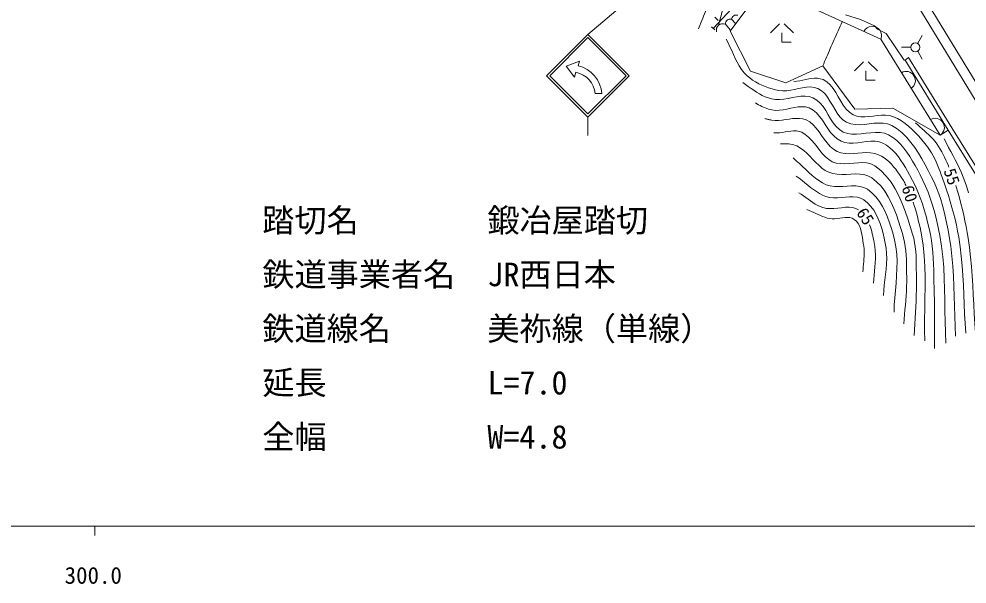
# Model space of a CAD drawing. Units: millimetres on the paper. Extents: x 40 to 680, y 20 to 380.
# Drawn here: x 359.8 to 463, y 198.7 to 260.2 of the extents above; entities that cross this region are included whole.
import ezdxf
from ezdxf.enums import TextEntityAlignment as Align

# ---------------------------------------------------------------- set-up
doc = ezdxf.new("R2010")
doc.units = ezdxf.units.MM
for name, color, linetype, lineweight in [('M-BGD', 7, 'Continuous', 13), ('M-STR-HTXT', 7, 'Continuous', 13), ('M-STR-STRC', 7, 'Continuous', 13), ('M-TTL-BAND', 7, 'Continuous', 13)]:
    doc.layers.add(name, color=color, linetype=linetype, lineweight=lineweight)
doc.styles.add('ＭＳ ゴシック', font='')
doc.styles.get('ＭＳ ゴシック').set_extended_font_data('MS Gothic')

msp = doc.modelspace()

# ---------------------------------------------------------------- linework, layer by layer
at = {"layer": 'M-BGD'}
for p, q in [((435.326, 259.205), (440.641, 264.985)), ((453.57, 258.021), (439.173, 264.632)), ((457.851, 263.32), (484.048, 220.276)), ((456.945, 262.77), (483.142, 219.725)), ((439.231, 261.617), (437.179, 258.908)), ((435.868, 260.07), (435.52, 260.43)), ((437.346, 260.197), (437.762, 259.742)), ((449.745, 260.673), (451.36, 260.19)), ((452.884, 259.503), (451.359, 260.189)), ((435.142, 259.375), (435.51, 259.036)), ((436.658, 259.656), (437.2, 259.047)), ((442.562, 259.718), (441.562, 258.718)), ((443.062, 259.718), (444.062, 258.718)), ((453.21, 259.121), (452.884, 259.503)), ((454.161, 258.654), (453.21, 259.122)), ((437.179, 258.908), (439.382, 254.559)), ((442.812, 258.718), (442.812, 257.718)), ((456.113, 255.767), (454.161, 258.654)), ((457.598, 257.586), (458.098, 258.452)), ((442.812, 257.718), (443.812, 257.718)), ((453.57, 258.021), (460.029, 247.576)), ((456.848, 257.153), (455.848, 257.153)), ((456.617, 256.033), (456.239, 255.751)), ((461.335, 248.393), (456.617, 256.033)), ((457.598, 256.72), (458.098, 255.854)), ((443.251, 253.297), (447.265, 255.115)), ((447.265, 255.115), (450.756, 250.412)), ((451.713, 255.579), (450.713, 254.579)), ((452.213, 255.579), (453.213, 254.579)), ((456.113, 255.767), (456.239, 255.751)), ((460.935, 248.146), (456.239, 255.751)), ((439.382, 254.559), (443.251, 253.297)), ((451.963, 254.579), (451.963, 253.579)), ((451.963, 253.579), (452.963, 253.579)), ((450.756, 250.412), (454.877, 250.522)), ((454.877, 250.522), (460.029, 247.576)), ((460.935, 248.146), (460.029, 247.576)), ((460.935, 248.146), (464.548, 242.272)), ((461.335, 248.393), (465.027, 242.416))]:
    msp.add_line(p, q, dxfattribs=at)
for points in [[(447.265, 255.115), (447.368, 255.353), (447.471, 255.592), (447.573, 255.831), (447.676, 256.069), (447.779, 256.308), (447.882, 256.547), (447.985, 256.785), (448.088, 257.024), (448.192, 257.262), (448.296, 257.5), (448.403, 257.743), (448.511, 257.985), (448.618, 258.227), (448.726, 258.47), (448.835, 258.712), (448.943, 258.954), (449.052, 259.196), (449.16, 259.437), (449.268, 259.679), (449.376, 259.922)], [(461.73, 225.702), (461.672, 226.789), (461.631, 227.879), (461.599, 228.97), (461.571, 230.061), (461.537, 231.152), (461.491, 232.241), (461.425, 233.328), (461.333, 234.411), (461.206, 235.491), (461.037, 236.565), (460.913, 237.236), (460.78, 237.908), (460.635, 238.579), (460.476, 239.246), (460.3, 239.909), (460.105, 240.565), (459.888, 241.213), (459.647, 241.851), (459.379, 242.477), (459.082, 243.09), (458.756, 243.72), (458.42, 244.359), (458.067, 244.995), (457.695, 245.62), (457.297, 246.226), (456.87, 246.802), (456.408, 247.339), (455.907, 247.829), (455.362, 248.262), (454.769, 248.629), (454.32, 248.807), (453.844, 248.892), (453.349, 248.907), (452.84, 248.875), (452.324, 248.819), (451.807, 248.762), (451.296, 248.727), (450.798, 248.738), (450.319, 248.815), (449.865, 248.984), (449.467, 249.247), (449.128, 249.585), (448.831, 249.98), (448.563, 250.411), (448.309, 250.859), (448.053, 251.304), (447.781, 251.727), (447.478, 252.108), (447.129, 252.427), (446.72, 252.665), (446.324, 252.788), (445.916, 252.831), (445.497, 252.813), (445.071, 252.752), (444.64, 252.665), (444.206, 252.569), (443.772, 252.482), (443.34, 252.421), (442.913, 252.404), (442.493, 252.448), (442.117, 252.529), (441.741, 252.626), (441.369, 252.741), (441.001, 252.872), (440.641, 253.022), (440.29, 253.191), (439.95, 253.378), (439.625, 253.585), (439.315, 253.813), (439.023, 254.061), (438.706, 254.387), (438.427, 254.744), (438.177, 255.125), (437.953, 255.525), (437.745, 255.939), (437.549, 256.362), (437.357, 256.788), (437.162, 257.213), (436.959, 257.63), (436.741, 258.036)], [(460.677, 224.926), (460.624, 226.102), (460.592, 227.28), (460.572, 228.459), (460.555, 229.639), (460.531, 230.819), (460.493, 231.996), (460.431, 233.17), (460.336, 234.341), (460.198, 235.506), (460.01, 236.665), (459.875, 237.348), (459.727, 238.03), (459.563, 238.71), (459.383, 239.385), (459.184, 240.056), (458.966, 240.719), (458.726, 241.374), (458.463, 242.019), (458.175, 242.652), (457.861, 243.272), (457.598, 243.765), (457.328, 244.266), (457.047, 244.766), (456.751, 245.258), (456.436, 245.734), (456.099, 246.187), (455.734, 246.609), (455.338, 246.993), (454.908, 247.332), (454.439, 247.618), (453.984, 247.794), (453.504, 247.875), (453.004, 247.886), (452.491, 247.848), (451.971, 247.787), (451.45, 247.724), (450.935, 247.683), (450.432, 247.688), (449.947, 247.76), (449.487, 247.925), (449.074, 248.188), (448.719, 248.529), (448.407, 248.926), (448.124, 249.361), (447.854, 249.814), (447.583, 250.265), (447.297, 250.694), (446.98, 251.081), (446.619, 251.408), (446.197, 251.653), (445.775, 251.785), (445.337, 251.834), (444.888, 251.819), (444.431, 251.759), (443.968, 251.673), (443.502, 251.581), (443.038, 251.501), (442.578, 251.454), (442.124, 251.457), (441.681, 251.53), (441.34, 251.635), (441.007, 251.765), (440.683, 251.916), (440.366, 252.087), (440.056, 252.272), (439.752, 252.47), (439.453, 252.676), (439.157, 252.888), (438.864, 253.102), (438.574, 253.314)], [(462.833, 226.044), (462.765, 227.088), (462.711, 228.132), (462.665, 229.178), (462.622, 230.224), (462.574, 231.27), (462.516, 232.314), (462.442, 233.356), (462.346, 234.396), (462.222, 235.432), (462.064, 236.464), (461.944, 237.122), (461.811, 237.777), (461.665, 238.429), (461.506, 239.079), (461.335, 239.726), (461.152, 240.37), (460.957, 241.01), (460.75, 241.647), (460.533, 242.279), (460.304, 242.907), (460.173, 243.26), (460.039, 243.615), (459.902, 243.968), (459.759, 244.32), (459.609, 244.668), (459.449, 245.01), (459.278, 245.346), (459.093, 245.674), (458.893, 245.992), (458.675, 246.298), (458.37, 246.694), (458.052, 247.088), (457.721, 247.474), (457.376, 247.848), (457.016, 248.206), (456.64, 248.543), (456.247, 248.854), (455.835, 249.136), (455.405, 249.383), (454.955, 249.591), (454.54, 249.714), (454.107, 249.763), (453.662, 249.759), (453.209, 249.72), (452.753, 249.664), (452.298, 249.612), (451.849, 249.581), (451.41, 249.59), (450.986, 249.658), (450.581, 249.805), (450.164, 250.074), (449.808, 250.424), (449.497, 250.834), (449.217, 251.283), (448.951, 251.751), (448.684, 252.215), (448.4, 252.657), (448.084, 253.053), (447.719, 253.385), (447.291, 253.63), (446.993, 253.725), (446.687, 253.772), (446.375, 253.778), (446.057, 253.753), (445.736, 253.704), (445.412, 253.641), (445.087, 253.573), (444.762, 253.507), (444.44, 253.453), (444.121, 253.419)], [(459.431, 224.342), (459.429, 224.938), (459.43, 225.534), (459.432, 226.13), (459.434, 226.726), (459.435, 227.322), (459.435, 227.918), (459.432, 228.514), (459.425, 229.109), (459.413, 229.705), (459.396, 230.301), (459.377, 230.949), (459.365, 231.599), (459.354, 232.249), (459.34, 232.899), (459.321, 233.549), (459.29, 234.197), (459.245, 234.844), (459.182, 235.488), (459.095, 236.129), (458.982, 236.766), (458.839, 237.44), (458.681, 238.112), (458.508, 238.783), (458.317, 239.448), (458.107, 240.108), (457.877, 240.76), (457.625, 241.403), (457.35, 242.035), (457.05, 242.654), (456.723, 243.259), (456.498, 243.654), (456.265, 244.054), (456.023, 244.452), (455.768, 244.843), (455.498, 245.22), (455.209, 245.578), (454.9, 245.911), (454.567, 246.213), (454.208, 246.479), (453.819, 246.701), (453.397, 246.854), (452.953, 246.922), (452.493, 246.925), (452.021, 246.886), (451.544, 246.824), (451.066, 246.761), (450.593, 246.718), (450.13, 246.715), (449.681, 246.773), (449.253, 246.914), (448.827, 247.168), (448.455, 247.499), (448.123, 247.888), (447.817, 248.315), (447.525, 248.759), (447.231, 249.201), (446.923, 249.62), (446.586, 249.998), (446.207, 250.313), (445.772, 250.545), (445.39, 250.652), (444.998, 250.687), (444.597, 250.665), (444.19, 250.604), (443.779, 250.52), (443.366, 250.429), (442.953, 250.349), (442.542, 250.294), (442.136, 250.282), (441.736, 250.329), (441.546, 250.374), (441.357, 250.428), (441.171, 250.49), (440.987, 250.56), (440.806, 250.636), (440.626, 250.719), (440.449, 250.806), (440.274, 250.898), (440.102, 250.993), (439.931, 251.09)], [(456.333, 242.097), (456.32, 242.124), (456.252, 242.254), (456.183, 242.382), (456.112, 242.51), (456.039, 242.638), (455.965, 242.764), (455.889, 242.889), (455.812, 243.013), (455.621, 243.306), (455.419, 243.595), (455.205, 243.879), (454.98, 244.154), (454.741, 244.417), (454.49, 244.665), (454.225, 244.895), (453.947, 245.105), (453.654, 245.29), (453.346, 245.449), (452.923, 245.595), (452.48, 245.666), (452.023, 245.683), (451.557, 245.663), (451.085, 245.624), (450.614, 245.586), (450.148, 245.567), (449.691, 245.585), (449.25, 245.658), (448.827, 245.806), (448.418, 246.051), (448.058, 246.366), (447.734, 246.732), (447.434, 247.133), (447.145, 247.55), (446.856, 247.964), (446.554, 248.359), (446.225, 248.717), (445.859, 249.018), (445.443, 249.246), (445.091, 249.356), (444.728, 249.407), (444.357, 249.411), (443.98, 249.382), (443.598, 249.332), (443.213, 249.275), (442.829, 249.222), (442.446, 249.188), (442.068, 249.184), (441.695, 249.224), (441.622, 249.237), (441.548, 249.251), (441.475, 249.266), (441.402, 249.282), (441.33, 249.299), (441.257, 249.316), (441.185, 249.334), (441.112, 249.352), (441.04, 249.371), (440.968, 249.391)], [(461.005, 244.116), (460.951, 244.248), (460.819, 244.561), (460.681, 244.872), (460.536, 245.179), (460.383, 245.482), (460.222, 245.781), (460.052, 246.074), (459.872, 246.36), (459.682, 246.64), (459.486, 246.9), (459.274, 247.146), (459.05, 247.383), (458.817, 247.611), (458.577, 247.833), (458.332, 248.051), (458.086, 248.268), (457.84, 248.486), (457.598, 248.707), (457.362, 248.933)], [(457.212, 225.771), (457.241, 226.395), (457.275, 227.02), (457.312, 227.645), (457.351, 228.27), (457.387, 228.894), (457.42, 229.519), (457.446, 230.144), (457.464, 230.769), (457.47, 231.394), (457.463, 232.019), (457.456, 232.502), (457.451, 232.988), (457.447, 233.474), (457.437, 233.961), (457.419, 234.447), (457.388, 234.93), (457.34, 235.41), (457.27, 235.886), (457.175, 236.357), (457.05, 236.822), (456.797, 237.646), (456.53, 238.485), (456.241, 239.326), (455.921, 240.157), (455.563, 240.967), (455.159, 241.741), (454.701, 242.469), (454.18, 243.137), (453.59, 243.733), (452.921, 244.245), (452.516, 244.447), (452.08, 244.556), (451.619, 244.595), (451.142, 244.585), (450.655, 244.547), (450.165, 244.504), (449.677, 244.476), (449.201, 244.484), (448.741, 244.551), (448.305, 244.698), (447.91, 244.927), (447.556, 245.217), (447.233, 245.553), (446.931, 245.92), (446.64, 246.302), (446.348, 246.683), (446.046, 247.049), (445.722, 247.384), (445.367, 247.672), (444.971, 247.898), (444.688, 247.995), (444.396, 248.044), (444.096, 248.054), (443.79, 248.034), (443.48, 247.994), (443.168, 247.943), (442.854, 247.891), (442.542, 247.848), (442.231, 247.822), (441.924, 247.825)], [(463.13, 241.315), (462.949, 241.931), (462.748, 242.541), (462.569, 243.023), (462.37, 243.498), (462.156, 243.965), (461.929, 244.428), (461.693, 244.887), (461.451, 245.343), (461.207, 245.799), (460.965, 246.255), (460.726, 246.713), (460.496, 247.174)], [(456.099, 227.061), (456.134, 227.566), (456.173, 228.071), (456.216, 228.575), (456.26, 229.079), (456.302, 229.584), (456.34, 230.089), (456.372, 230.593), (456.395, 231.098), (456.407, 231.603), (456.406, 232.109), (456.398, 232.588), (456.392, 233.068), (456.382, 233.55), (456.367, 234.032), (456.341, 234.513), (456.302, 234.991), (456.246, 235.466), (456.171, 235.937), (456.071, 236.403), (455.945, 236.863), (455.736, 237.536), (455.517, 238.22), (455.281, 238.906), (455.02, 239.585), (454.73, 240.246), (454.402, 240.879), (454.031, 241.476), (453.611, 242.026), (453.133, 242.519), (452.593, 242.946), (452.186, 243.16), (451.748, 243.287), (451.285, 243.346), (450.805, 243.358), (450.314, 243.342), (449.818, 243.318), (449.325, 243.306), (448.841, 243.326), (448.373, 243.399), (447.928, 243.543), (447.532, 243.75), (447.167, 244.006), (446.824, 244.3), (446.498, 244.619), (446.179, 244.951), (445.861, 245.286), (445.537, 245.61), (445.199, 245.913), (444.839, 246.182), (444.451, 246.405), (444.285, 246.476), (444.114, 246.532), (443.938, 246.574), (443.758, 246.604), (443.576, 246.624), (443.392, 246.636), (443.207, 246.64), (443.022, 246.639), (442.838, 246.633), (442.656, 246.625)], [(455.035, 228.304), (455.057, 229.095), (455.107, 229.888), (455.172, 230.683), (455.242, 231.479), (455.303, 232.274), (455.345, 233.066), (455.356, 233.855), (455.324, 234.639), (455.237, 235.416), (455.084, 236.185), (454.925, 236.8), (454.748, 237.423), (454.548, 238.047), (454.32, 238.662), (454.061, 239.26), (453.764, 239.833), (453.427, 240.371), (453.043, 240.867), (452.609, 241.31), (452.12, 241.694), (451.73, 241.896), (451.31, 242.013), (450.867, 242.064), (450.407, 242.067), (449.937, 242.043), (449.462, 242.012), (448.989, 241.992), (448.525, 242.003), (448.076, 242.064), (447.648, 242.195), (447.231, 242.395), (446.838, 242.633), (446.463, 242.903), (446.103, 243.197), (445.753, 243.51), (445.411, 243.833), (445.071, 244.161), (444.729, 244.487), (444.382, 244.804), (444.026, 245.105)], [(453.871, 230.123), (453.904, 230.696), (453.957, 231.271), (454.022, 231.847), (454.089, 232.423), (454.15, 232.999), (454.198, 233.573), (454.223, 234.145), (454.217, 234.715), (454.171, 235.281), (454.077, 235.843), (453.961, 236.363), (453.831, 236.893), (453.683, 237.424), (453.512, 237.95), (453.313, 238.462), (453.082, 238.952), (452.814, 239.413), (452.504, 239.836), (452.148, 240.214), (451.742, 240.538), (451.384, 240.725), (450.998, 240.83), (450.591, 240.871), (450.167, 240.866), (449.734, 240.834), (449.296, 240.793), (448.858, 240.76), (448.427, 240.755), (448.008, 240.795), (447.607, 240.898), (447.246, 241.048), (446.901, 241.23), (446.569, 241.437), (446.247, 241.663), (445.933, 241.904), (445.623, 242.154), (445.315, 242.408), (445.006, 242.66), (444.693, 242.905), (444.374, 243.137)], [(463.89, 226.051), (463.818, 227.083), (463.757, 228.117), (463.704, 229.151), (463.652, 230.186), (463.596, 231.22), (463.532, 232.254), (463.455, 233.285), (463.359, 234.315), (463.24, 235.341), (463.092, 236.365), (462.986, 236.996), (462.872, 237.627), (462.748, 238.256), (462.614, 238.883), (462.47, 239.508), (462.315, 240.131), (462.149, 240.75), (461.971, 241.365), (461.78, 241.976), (461.74, 242.094)], [(451.139, 239.472), (450.88, 239.607), (450.513, 239.704), (450.126, 239.739), (449.724, 239.728), (449.312, 239.69), (448.894, 239.641), (448.477, 239.6), (448.065, 239.583), (447.664, 239.609), (447.278, 239.694), (446.992, 239.801), (446.717, 239.931), (446.451, 240.08), (446.191, 240.244), (445.937, 240.419), (445.685, 240.6), (445.435, 240.784), (445.184, 240.967), (444.931, 241.145), (444.674, 241.313)], [(451.645, 232.705), (451.657, 232.984), (451.677, 233.263), (451.701, 233.543), (451.725, 233.823), (451.748, 234.103), (451.766, 234.382), (451.775, 234.661), (451.773, 234.939), (451.757, 235.216), (451.724, 235.492), (451.679, 235.806), (451.636, 236.13), (451.59, 236.459), (451.534, 236.787), (451.464, 237.109), (451.373, 237.418), (451.257, 237.71), (451.109, 237.977), (450.925, 238.215), (450.698, 238.418), (450.47, 238.544), (450.224, 238.612), (449.963, 238.634), (449.69, 238.621), (449.41, 238.587), (449.124, 238.542), (448.838, 238.499), (448.554, 238.469), (448.275, 238.465), (448.006, 238.497), (447.749, 238.561), (447.497, 238.639), (447.249, 238.73), (447.004, 238.831), (446.761, 238.939), (446.519, 239.051), (446.278, 239.165), (446.036, 239.279), (445.794, 239.388), (445.549, 239.492)], [(458.369, 225.201), (458.349, 226.356), (458.354, 227.513), (458.372, 228.672), (458.394, 229.831), (458.409, 230.99), (458.407, 232.146), (458.377, 233.3), (458.308, 234.449), (458.189, 235.594), (458.012, 236.731), (457.934, 237.136), (457.852, 237.541), (457.764, 237.944), (457.669, 238.347), (457.569, 238.747), (457.461, 239.146), (457.345, 239.542), (457.222, 239.935), (457.098, 240.298)], [(452.806, 231.462), (452.821, 231.905), (452.851, 232.35), (452.889, 232.795), (452.929, 233.24), (452.964, 233.685), (452.99, 234.129), (453, 234.572), (452.988, 235.012), (452.949, 235.449), (452.875, 235.884), (452.823, 236.127), (452.77, 236.372), (452.716, 236.616), (452.658, 236.859), (452.595, 237.101), (452.527, 237.341), (452.451, 237.578), (452.37, 237.807)]]:
    msp.add_lwpolyline(points, dxfattribs=at)
msp.add_circle((457.348, 257.153), 0.5, dxfattribs=at)
for centre, radius, start, end in [((437.186, 259.692), 0.529, 72.35866, 183.899), ((437.855, 260.156), 0.51, 73.02023, 175.41986), ((436.38, 259.014), 0.7, 66.6127, 193.81799), ((452.661, 258.439), 1, 335.33707, 155.33707), ((456.347, 253.53), 1, 301.73048, 121.73048), ((459.503, 248.427), 1, 301.73048, 121.73048)]:
    msp.add_arc(centre, radius, start, end, dxfattribs=at)
for points, knots in [([(433.728, 259.147), (434.154, 260.215), (434.261, 260.482), (434.602, 261.337), (434.907, 262.101), (435.16, 262.502), (435.383, 263.294), (435.658, 264.268), (435.668, 264.849), (435.779, 265.855), (435.879, 266.751), (435.9, 267.259), (435.911, 268.161), (435.923, 269.162), (435.905, 269.726), (435.812, 270.723), (435.725, 271.659), (435.646, 272.18), (435.485, 273.106), (435.389, 273.656), (435.318, 273.962), (435.184, 274.504), (435.017, 275.181), (434.919, 275.56), (434.699, 276.222), (434.418, 277.066), (434.134, 277.791), (433.912, 278.358)], [0, 0, 0, 0, 1, 1, 1, 2, 2, 2, 3, 3, 3, 4, 4, 4, 5, 5, 5, 6, 6, 6, 7, 7, 7, 8, 8, 8, 9, 9, 9, 9]), ([(438.262, 272.859), (438.306, 271.988), (438.311, 271.74), (438.305, 271.023), (438.298, 270.016), (438.281, 269.447), (438.152, 268.448), (438.033, 267.531), (437.88, 267.031), (437.701, 266.124), (437.547, 265.347), (437.501, 264.902), (437.301, 264.136), (437.151, 263.562), (437.001, 263.261), (436.821, 262.696), (436.656, 262.178), (436.567, 261.886), (436.414, 261.364), (436.236, 260.76), (436.142, 260.42), (435.981, 259.811), (435.953, 259.704), (436.059, 260.147), (435.912, 259.535)], [0, 0, 0, 0, 1, 1, 1, 2, 2, 2, 3, 3, 3, 4, 4, 4, 5, 5, 5, 6, 6, 6, 7, 7, 7, 8, 8, 8, 8])]:
    msp.add_open_spline(points, degree=3, knots=knots, dxfattribs=at)
at = {"layer": 'M-STR-STRC'}
for p, q in [((421.701, 258.558), (438.391, 272.687)), ((417.197, 254.062), (421.701, 258.558)), ((417.551, 254.062), (421.7, 258.204)), ((426.197, 254.054), (421.701, 258.558)), ((425.844, 254.054), (421.703, 258.203)), ((420.792, 255.657), (419.322, 255.094)), ((419.322, 255.094), (420.232, 253.909)), ((420.626, 255.138), (420.792, 255.657)), ((417.197, 254.062), (421.693, 249.558)), ((417.551, 254.062), (421.693, 249.912)), ((420.232, 253.909), (420.398, 254.428)), ((421.693, 249.558), (426.197, 254.054)), ((421.693, 249.911), (425.844, 254.054)), ((423.216, 252.104), (422.472, 252.103)), ((421.693, 249.558), (421.692, 247.558))]:
    msp.add_line(p, q, dxfattribs=at)
for radius, start, end in [(3.327, 3.6521, 77.32074), (2.586, 4.68883, 78.78329)]:
    msp.add_arc((419.896, 251.892), radius, start, end, dxfattribs=at)
at = {"layer": 'M-TTL-BAND'}
for p, q in [((40, 205), (579, 205)), ((368, 205), (368, 204))]:
    msp.add_line(p, q, dxfattribs=at)

# ---------------------------------------------------------------- texts
at = {"layer": 'M-BGD', "style": 'ＭＳ ゴシック'}
for s, rotation, p in [('55', 288.667, (461.323, 243.078)), ('60', 287.154, (456.732, 241.222)), ('65', 303.343, (451.908, 238.754))]:
    msp.add_text(s, height=1.32, rotation=rotation, dxfattribs=at).set_placement(p, align=Align.MIDDLE_CENTER)
at = {"layer": 'M-STR-HTXT', "style": 'ＭＳ ゴシック'}
for s, p in [('踏切名\u3000\u3000\u3000\u3000鍛冶屋踏切', (386.249, 236.259)), ('鉄道事業者名\u3000JR西日本', (386.249, 230.368)), ('鉄道線名\u3000\u3000\u3000美祢線（単線）', (386.249, 224.476)), ('延長\u3000\u3000\u3000\u3000\u3000L=7.0', (386.249, 218.585)), ('全幅\u3000\u3000\u3000\u3000\u3000W=4.8', (386.249, 212.694))]:
    msp.add_text(s, height=2.566, dxfattribs=at).set_placement(p, align=Align.BOTTOM_LEFT)
at = {"layer": 'M-TTL-BAND', "style": 'ＭＳ ゴシック'}
msp.add_text('300.0', height=1.833, dxfattribs=at).set_placement((367.844, 198.195), align=Align.BOTTOM_CENTER)

doc.saveas('drawing.dxf')
